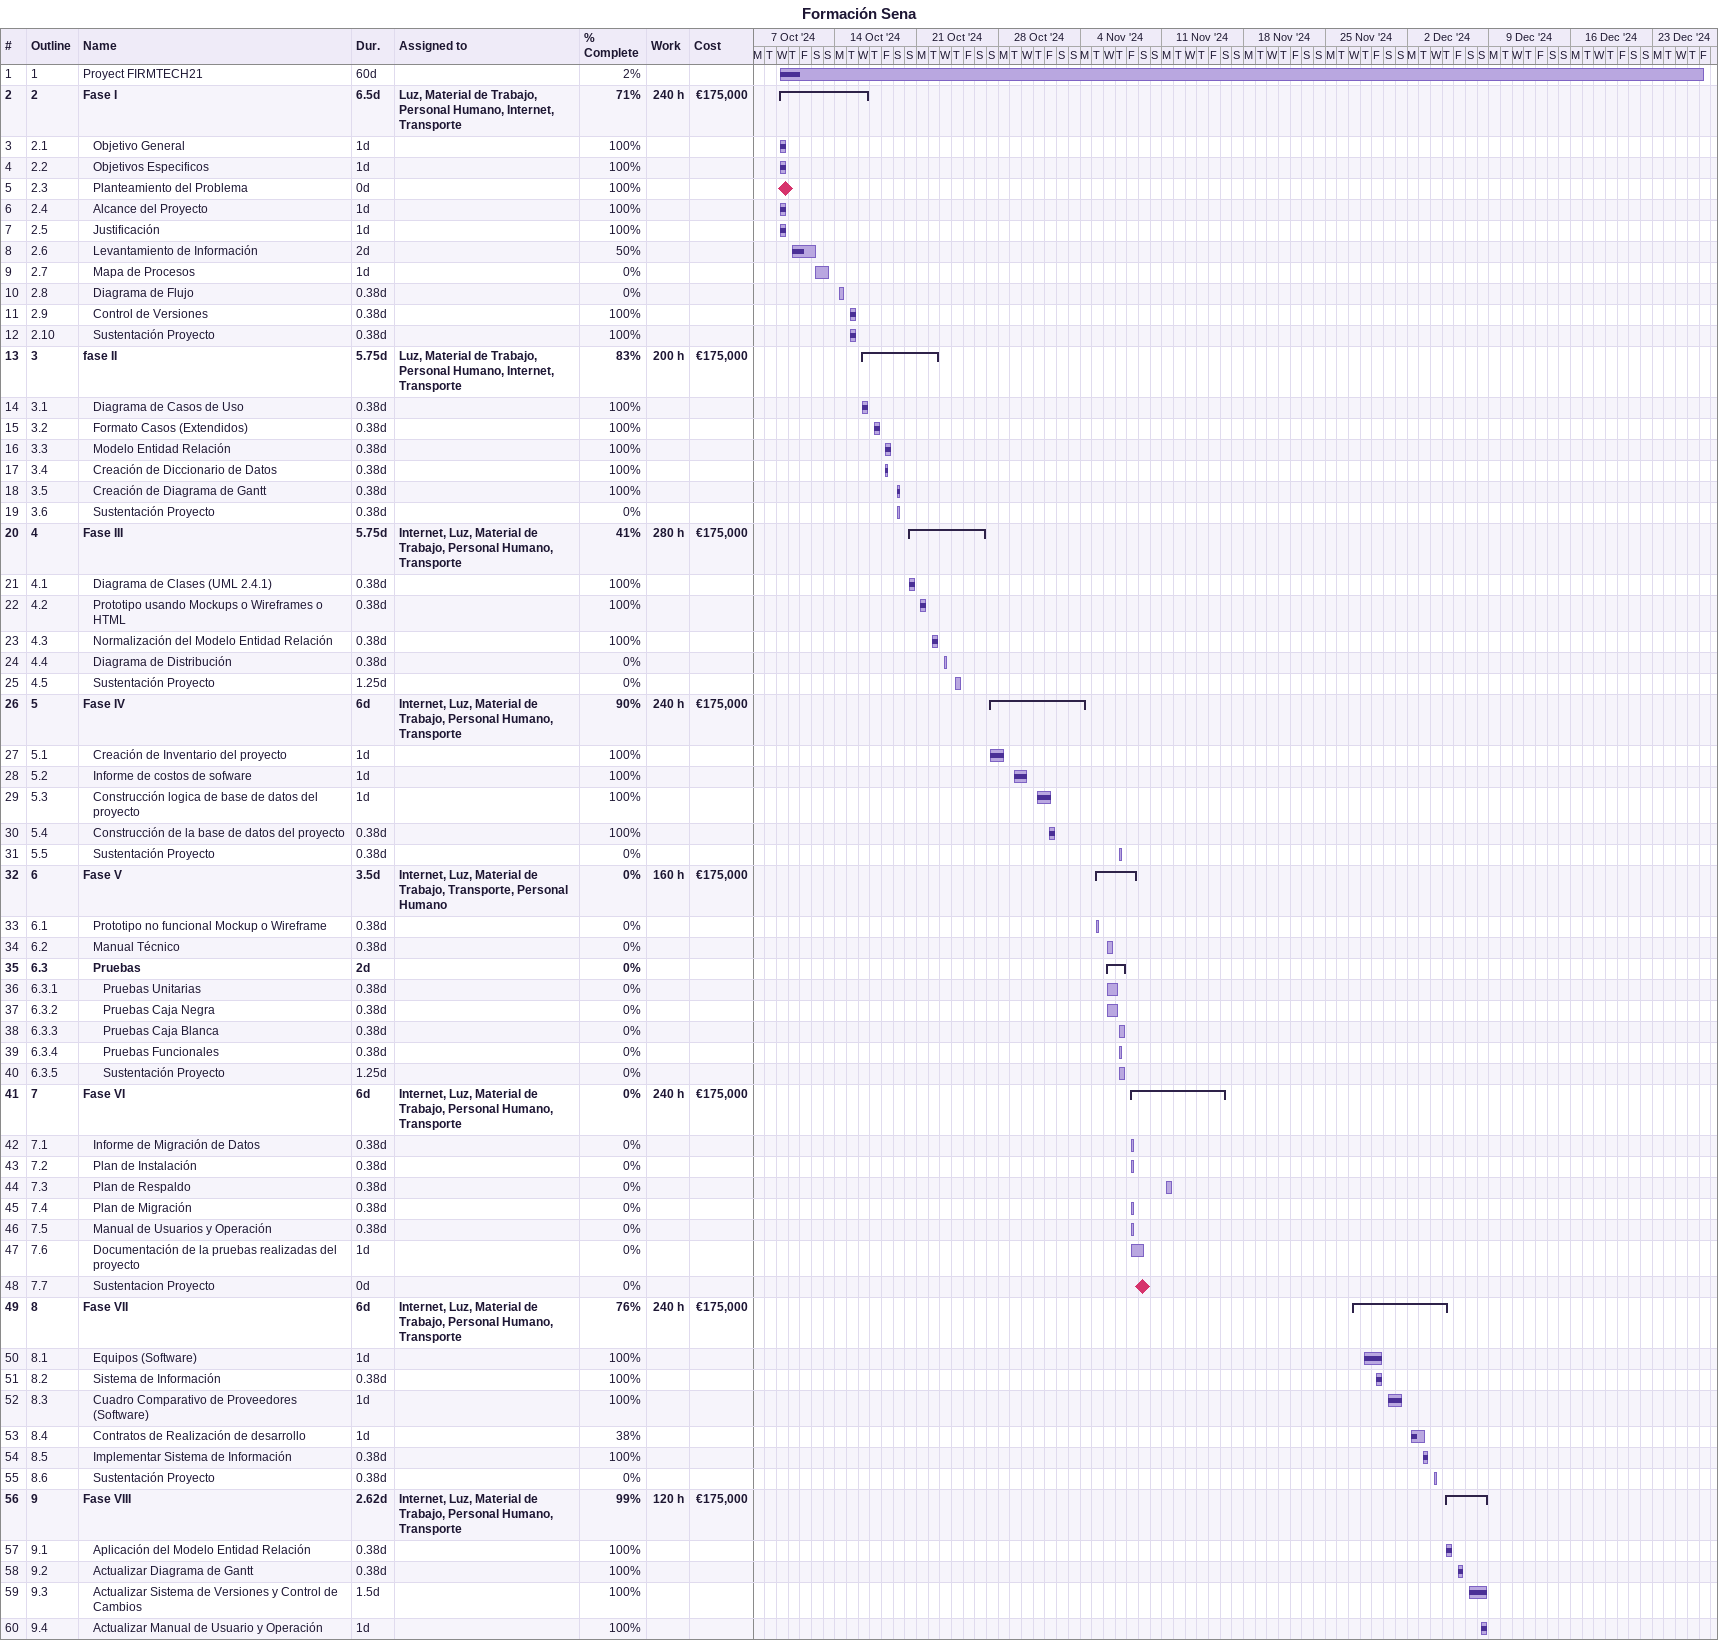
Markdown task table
Formación Sena

| ID | WBS | Task | Duration | Start | Finish | Resources | % complete | Work (h) | Cost (€) |
|---|---|---|---|---|---|---|---|---|---|
| 1 | 1 | Proyect FIRMTECH21 | 60d | 2024-10-09 | 2024-12-27 |  | 2 |  |  |
| 2 | 2 | **Fase I** | 6.5d | 2024-10-09 | 2024-10-16 | Luz, Material de Trabajo, Personal Humano, Internet, Transporte | 71 | 240 | 175000 |
| 3 | 2.1 | Objetivo General | 1d | 2024-10-09 | 2024-10-09 |  | 100 |  |  |
| 4 | 2.2 | Objetivos Especificos | 1d | 2024-10-09 | 2024-10-09 |  | 100 |  |  |
| 5 | 2.3 | Planteamiento del Problema | 0d | 2024-10-09 | 2024-10-09 |  | 100 |  |  |
| 6 | 2.4 | Alcance del Proyecto | 1d | 2024-10-09 | 2024-10-09 |  | 100 |  |  |
| 7 | 2.5 | Justificación | 1d | 2024-10-09 | 2024-10-09 |  | 100 |  |  |
| 8 | 2.6 | Levantamiento de Información | 2d | 2024-10-10 | 2024-10-12 |  | 50 |  |  |
| 9 | 2.7 | Mapa de Procesos | 1d | 2024-10-12 | 2024-10-13 |  | 0 |  |  |
| 10 | 2.8 | Diagrama de Flujo | 0.38d | 2024-10-14 | 2024-10-14 |  | 0 |  |  |
| 11 | 2.9 | Control de Versiones | 0.38d | 2024-10-15 | 2024-10-15 |  | 100 |  |  |
| 12 | 2.10 | Sustentación Proyecto | 0.38d | 2024-10-15 | 2024-10-15 |  | 100 |  |  |
| 13 | 3 | **fase II** | 5.75d | 2024-10-16 | 2024-10-22 | Luz, Material de Trabajo, Personal Humano, Internet, Transporte | 83 | 200 | 175000 |
| 14 | 3.1 | Diagrama de Casos de Uso | 0.38d | 2024-10-16 | 2024-10-16 |  | 100 |  |  |
| 15 | 3.2 | Formato Casos (Extendidos) | 0.38d | 2024-10-17 | 2024-10-17 |  | 100 |  |  |
| 16 | 3.3 | Modelo Entidad Relación | 0.38d | 2024-10-18 | 2024-10-18 |  | 100 |  |  |
| 17 | 3.4 | Creación de Diccionario de Datos | 0.38d | 2024-10-18 | 2024-10-18 |  | 100 |  |  |
| 18 | 3.5 | Creación de Diagrama de Gantt | 0.38d | 2024-10-19 | 2024-10-19 |  | 100 |  |  |
| 19 | 3.6 | Sustentación Proyecto | 0.38d | 2024-10-19 | 2024-10-19 |  | 0 |  |  |
| 20 | 4 | **Fase III** | 5.75d | 2024-10-20 | 2024-10-26 | Internet, Luz, Material de Trabajo, Personal Humano, Transporte | 41 | 280 | 175000 |
| 21 | 4.1 | Diagrama de Clases (UML 2.4.1) | 0.38d | 2024-10-20 | 2024-10-20 |  | 100 |  |  |
| 22 | 4.2 | Prototipo usando Mockups o Wireframes o HTML | 0.38d | 2024-10-21 | 2024-10-21 |  | 100 |  |  |
| 23 | 4.3 | Normalización del Modelo Entidad Relación | 0.38d | 2024-10-22 | 2024-10-22 |  | 100 |  |  |
| 24 | 4.4 | Diagrama de Distribución | 0.38d | 2024-10-23 | 2024-10-23 |  | 0 |  |  |
| 25 | 4.5 | Sustentación Proyecto | 1.25d | 2024-10-24 | 2024-10-24 |  | 0 |  |  |
| 26 | 5 | **Fase IV** | 6d | 2024-10-27 | 2024-11-04 | Internet, Luz, Material de Trabajo, Personal Humano, Transporte | 90 | 240 | 175000 |
| 27 | 5.1 | Creación de Inventario del proyecto | 1d | 2024-10-27 | 2024-10-28 |  | 100 |  |  |
| 28 | 5.2 | Informe de costos de sofware | 1d | 2024-10-29 | 2024-10-30 |  | 100 |  |  |
| 29 | 5.3 | Construcción logica de base de datos del proyecto | 1d | 2024-10-31 | 2024-11-01 |  | 100 |  |  |
| 30 | 5.4 | Construcción de la base de datos del proyecto | 0.38d | 2024-11-01 | 2024-11-01 |  | 100 |  |  |
| 31 | 5.5 | Sustentación Proyecto | 0.38d | 2024-11-07 | 2024-11-07 |  | 0 |  |  |
| 32 | 6 | **Fase V** | 3.5d | 2024-11-05 | 2024-11-08 | Internet, Luz, Material de Trabajo, Transporte, Personal Humano | 0 | 160 | 175000 |
| 33 | 6.1 | Prototipo no funcional Mockup o Wireframe | 0.38d | 2024-11-05 | 2024-11-05 |  | 0 |  |  |
| 34 | 6.2 | Manual Técnico | 0.38d | 2024-11-06 | 2024-11-06 |  | 0 |  |  |
| 35 | 6.3 | **Pruebas** | 2d | 2024-11-06 | 2024-11-07 |  | 0 |  |  |
| 36 | 6.3.1 | Pruebas Unitarias | 0.38d | 2024-11-06 | 2024-11-07 |  | 0 |  |  |
| 37 | 6.3.2 | Pruebas Caja Negra | 0.38d | 2024-11-06 | 2024-11-07 |  | 0 |  |  |
| 38 | 6.3.3 | Pruebas Caja Blanca | 0.38d | 2024-11-07 | 2024-11-07 |  | 0 |  |  |
| 39 | 6.3.4 | Pruebas Funcionales | 0.38d | 2024-11-07 | 2024-11-07 |  | 0 |  |  |
| 40 | 6.3.5 | Sustentación Proyecto | 1.25d | 2024-11-07 | 2024-11-07 |  | 0 |  |  |
| 41 | 7 | **Fase VI** | 6d | 2024-11-08 | 2024-11-16 | Internet, Luz, Material de Trabajo, Personal Humano, Transporte | 0 | 240 | 175000 |
| 42 | 7.1 | Informe de Migración de Datos | 0.38d | 2024-11-08 | 2024-11-08 |  | 0 |  |  |
| 43 | 7.2 | Plan de Instalación | 0.38d | 2024-11-08 | 2024-11-08 |  | 0 |  |  |
| 44 | 7.3 | Plan de Respaldo | 0.38d | 2024-11-11 | 2024-11-11 |  | 0 |  |  |
| 45 | 7.4 | Plan de Migración | 0.38d | 2024-11-08 | 2024-11-08 |  | 0 |  |  |
| 46 | 7.5 | Manual de Usuarios y Operación | 0.38d | 2024-11-08 | 2024-11-08 |  | 0 |  |  |
| 47 | 7.6 | Documentación de la pruebas realizadas del proyecto | 1d | 2024-11-08 | 2024-11-09 |  | 0 |  |  |
| 48 | 7.7 | Sustentacion Proyecto | 0d | 2024-11-09 | 2024-11-09 |  | 0 |  |  |
| 49 | 8 | **Fase VII** | 6d | 2024-11-27 | 2024-12-05 | Internet, Luz, Material de Trabajo, Personal Humano, Transporte | 76 | 240 | 175000 |
| 50 | 8.1 | Equipos (Software) | 1d | 2024-11-28 | 2024-11-29 |  | 100 |  |  |
| 51 | 8.2 | Sistema de Información | 0.38d | 2024-11-29 | 2024-11-29 |  | 100 |  |  |
| 52 | 8.3 | Cuadro Comparativo de Proveedores (Software) | 1d | 2024-11-30 | 2024-12-01 |  | 100 |  |  |
| 53 | 8.4 | Contratos de Realización de desarrollo | 1d | 2024-12-02 | 2024-12-03 |  | 38 |  |  |
| 54 | 8.5 | Implementar Sistema de Información | 0.38d | 2024-12-03 | 2024-12-03 |  | 100 |  |  |
| 55 | 8.6 | Sustentación Proyecto | 0.38d | 2024-12-04 | 2024-12-04 |  | 0 |  |  |
| 56 | 9 | **Fase VIII** | 2.62d | 2024-12-05 | 2024-12-08 | Internet, Luz, Material de Trabajo, Personal Humano, Transporte | 99 | 120 | 175000 |
| 57 | 9.1 | Aplicación del Modelo Entidad Relación | 0.38d | 2024-12-05 | 2024-12-05 |  | 100 |  |  |
| 58 | 9.2 | Actualizar Diagrama de Gantt | 0.38d | 2024-12-06 | 2024-12-06 |  | 100 |  |  |
| 59 | 9.3 | Actualizar Sistema de Versiones y Control de Cambios | 1.5d | 2024-12-07 | 2024-12-08 |  | 100 |  |  |
| 60 | 9.4 | Actualizar Manual de Usuario y Operación | 1d | 2024-12-08 | 2024-12-08 |  | 100 |  |  |
